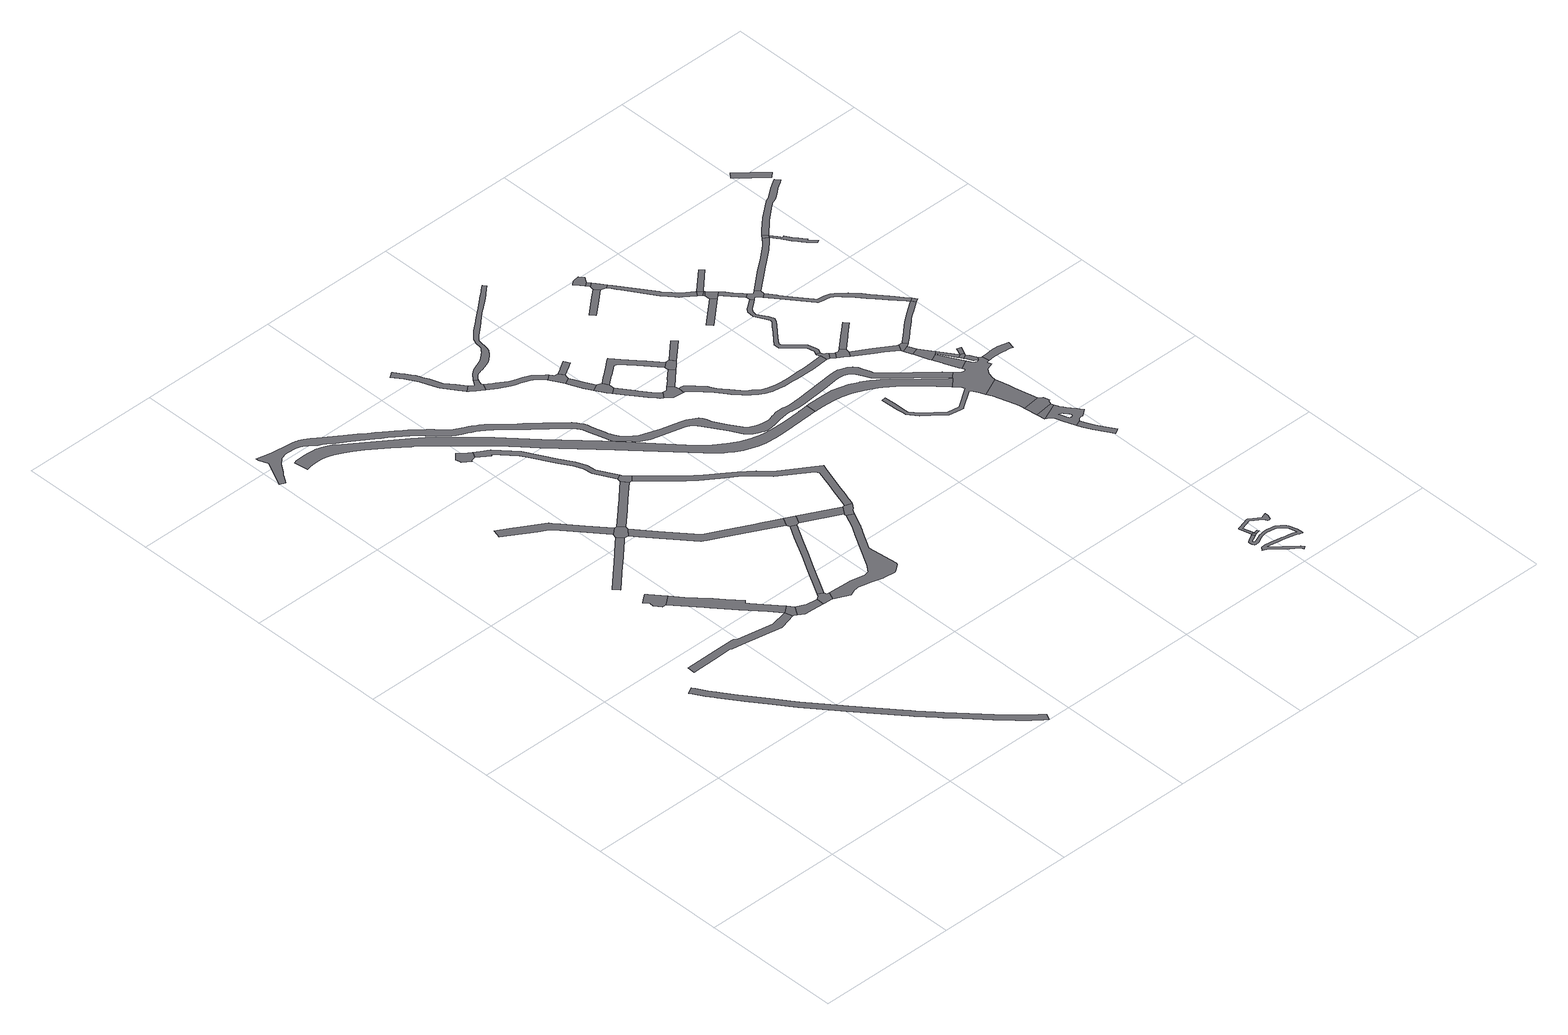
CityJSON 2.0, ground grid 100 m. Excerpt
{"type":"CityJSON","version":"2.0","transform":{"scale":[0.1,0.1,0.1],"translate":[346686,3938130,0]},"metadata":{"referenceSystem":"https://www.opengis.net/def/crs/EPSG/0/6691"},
"CityObjects":{
"road1":{"type":"Road","attributes":{"RoadStructureAttribute.sectionType":"1"},"geometry":[{"type":"MultiSurface","lod":"1","boundaries":[[[0,1,2,3,4,5,6,7,8,9,10,11,12,13,14,15,16,17,18,19,20,21,22,23,24,25,26,27,28,29,30,31,32,33,34,35,36,37,38,39,40,41,42,43,44,45,46,47,48,49,50,51,52,53]]]}]},
"road2":{"type":"Road","attributes":{"RoadStructureAttribute.sectionType":"1"},"geometry":[{"type":"MultiSurface","lod":"1","boundaries":[[[54,55,56,57,58,59,60,61,62,63,64,65,66,67,68,69,70]]]}]},
"road3":{"type":"Road","geometry":[{"type":"MultiSurface","lod":"1","boundaries":[[[71,72,73,74,75,76,77,78,79,80]]]}]},
"road4":{"type":"Road","attributes":{"RoadStructureAttribute.sectionType":"1"},"geometry":[{"type":"MultiSurface","lod":"1","boundaries":[[[81,82,83,84,85,86,87,88,89,76,75,90,91,92,93,70]]]}]},
"road5":{"type":"Road","attributes":{"RoadStructureAttribute.sectionType":"1"},"geometry":[{"type":"MultiSurface","lod":"1","boundaries":[[[94,95,96,97,98,99,100,101,102,103]]]}]},
"road6":{"type":"Road","attributes":{"RoadStructureAttribute.sectionType":"1"},"geometry":[{"type":"MultiSurface","lod":"1","boundaries":[[[104,105,106,107,108,109,110,111,112,113,114,115,116,117,118,119,120,121]]]}]},
"road7":{"type":"Road","geometry":[{"type":"MultiSurface","lod":"1","boundaries":[[[81,70,69,122,123,124]]]}]},
"road8":{"type":"Road","attributes":{"RoadStructureAttribute.sectionType":"1"},"geometry":[{"type":"MultiSurface","lod":"1","boundaries":[[[123,125,126,127,128,129,124]]]}]},
"road9":{"type":"Road","geometry":[{"type":"MultiSurface","lod":"1","boundaries":[[[130,131,132,121,120,94,103,133]]]}]},
"road10":{"type":"Road","geometry":[{"type":"MultiSurface","lod":"1","boundaries":[[[134,135,128,127,136,137,138,139,140,141]]]}]},
"road11":{"type":"Road","geometry":[{"type":"MultiSurface","lod":"1","boundaries":[[[142,143,144,145,146,147,148,149,150]]]}]},
"road12":{"type":"Road","attributes":{"RoadStructureAttribute.sectionType":"1"},"geometry":[{"type":"MultiSurface","lod":"1","boundaries":[[[151,152,153,154,155,156,132,131,157,158,159]]]}]},
"road13":{"type":"Road","attributes":{"RoadStructureAttribute.sectionType":"1"},"geometry":[{"type":"MultiSurface","lod":"1","boundaries":[[[160,161,162,163,164,165,166,167,130,133,168,169,170,171,172,173,174,175,176]]]}]},
"road14":{"type":"Road","attributes":{"RoadStructureAttribute.sectionType":"1"},"geometry":[{"type":"MultiSurface","lod":"1","boundaries":[[[177,178,179,180,181,182,183,145,144,184,185,186,187,188,189,190,191,192,193,194]]]}]},
"road15":{"type":"Road","attributes":{"RoadStructureAttribute.sectionType":"1"},"geometry":[{"type":"MultiSurface","lod":"1","boundaries":[[[195,196,197,198,199,200,201,202,134,141]]]}]},
"road16":{"type":"Road","attributes":{"RoadStructureAttribute.sectionType":"1"},"geometry":[{"type":"MultiSurface","lod":"1","boundaries":[[[138,203,204,205,206,207,208,209,210,211,212,213,214,215,216,217,218,219,220,221,222,223,224,225,226,227,228,229,230,231,232,233,234,235,236,237,139]]]}]},
"road17":{"type":"Road","geometry":[{"type":"MultiSurface","lod":"1","boundaries":[[[238,239,240,194,193,151,159]]]}]},
"road18":{"type":"Road","geometry":[{"type":"MultiSurface","lod":"1","boundaries":[[[241,242,243,244,245,246,247,248,249,250,251,252,253,254,255,256,257,258,259,260,261,262,263,264,265,266,267,268,269,270,271,272,273,274,275,276,277,278,279,280,281,282,283,284,285,286,287,288,289,290,291,292,293,294,295,296,297,298,299,300,301,302,303,304,305,306,307,308,309,310,311,312,313,314,315,316,317]]]}]},
"road19":{"type":"Road","geometry":[{"type":"MultiSurface","lod":"1","boundaries":[[[175,199,198,318,319,176]]]}]},
"road20":{"type":"Road","attributes":{"RoadStructureAttribute.sectionType":"1"},"geometry":[{"type":"MultiSurface","lod":"1","boundaries":[[[320,321,322,323,324,325,326,327,328,329,330,331,332,333,334,335,336,337,338,339,340,341,342,343]]]}]},
"road21":{"type":"Road","attributes":{"RoadStructureAttribute.sectionType":"1"},"geometry":[{"type":"MultiSurface","lod":"1","boundaries":[[[319,318,344,345]]]}]},
"road22":{"type":"Road","geometry":[{"type":"MultiSurface","lod":"1","boundaries":[[[346,347,348,349,327,326,350,351,352,353,354,355,356,357,358,359]]]}]},
"road23":{"type":"Road","attributes":{"RoadStructureAttribute.sectionType":"1"},"geometry":[{"type":"MultiSurface","lod":"1","boundaries":[[[360,361,362,363,364,365,366,367,368,369,370,371,372,373,239,238,374,375,376,377,378,379,380,381,382,383,384,385,386,387,388]]]}]},
"road24":{"type":"Road","geometry":[{"type":"MultiSurface","lod":"1","boundaries":[[[389,345,344,390,224,223,391,392,360,388]]]}]},
"road25":{"type":"Road","attributes":{"RoadStructureAttribute.sectionType":"1"},"geometry":[{"type":"MultiSurface","lod":"1","boundaries":[[[393,394,395,396,397,398,399,400,401,402,403,404,405,406,407,408,409,410,411,412,413,414,415,416,417,418,419,420,421,422,423,424,425,426,427,428,429,430,431,432,433,434,435,436,437,438,439,440,441,442,443,444,445,446,447,448,449,450,451,452,453,454,455,456,457,458,459,460,461,462,463,464,465,466,467,468,469,470,471,472,473,474,475,476,477,478,479,480,481,482,483,484,485,486,487,488,489,490,491,492,493,494,495,496,497,498,499,500,501,502,503,504,505,506,507,508,509,510,511,512,513,514,515,516,517,518,519,520,521,522,523,524,525,526,527,528,529,530,531,532,533,534,535,536,537,538,539,540,541,542,543,544,545,546,547,548,549,550,551,552,553,554,555,556,557,558,559,560,561,562,563,564,565,566,567,568,569,570,571,572,573,574,575,576,577,578,579,580,581,582,583,584,585,586,587,588,589,590,591,592,593,594,595,596,597,598,599,600,601,602,603,604,605,606,607,608]]]}]},
"road26":{"type":"Road","attributes":{"RoadStructureAttribute.sectionType":"1"},"geometry":[{"type":"MultiSurface","lod":"1","boundaries":[[[609,610,611,612,613,614,615,616,617,618,353,352,619,620,621,622,623,624,625,626,627,628,629]]]}]},
"road27":{"type":"Road","geometry":[{"type":"MultiSurface","lod":"1","boundaries":[[[628,630,631,632,633,634,635,636,637,629]]]}]},
"road28":{"type":"Road","attributes":{"RoadStructureAttribute.sectionType":"1"},"geometry":[{"type":"MultiSurface","lod":"1","boundaries":[[[638,639,632,631,640,641,642,643,644]]]}]},
"road29":{"type":"Road","geometry":[{"type":"MultiSurface","lod":"1","boundaries":[[[643,645,646,647,648,649,644]]]}]},
"road30":{"type":"Road","attributes":{"RoadStructureAttribute.sectionType":"1"},"geometry":[{"type":"MultiSurface","lod":"1","boundaries":[[[634,650,651,652,653,654,655,656,657,635]]]}]},
"road31":{"type":"Road","attributes":{"RoadStructureAttribute.sectionType":"1"},"geometry":[{"type":"MultiSurface","lod":"1","boundaries":[[[658,659,660,661,662,663,664,647,646,665,666,667,668,669,670,671]]]}]},
"road32":{"type":"Road","attributes":{"RoadStructureAttribute.sectionType":"1"},"geometry":[{"type":"MultiSurface","lod":"1","boundaries":[[[672,673,674,675,676,677,678,679,680,681,682,683,684,685,686,687,688,689,690,691,692,693,694,695,696,697,698,699,700,701,702,703,704,705,706,707,708,709,710,711,712,713,714,346,359,715,716,717,718,719,720,721,722,723,724,725,726,727,728,729,730,731,732,733,734,735,736,737,738,739,740,741,742,743,744,745,746,747,748]]]}]},
"road33":{"type":"Road","geometry":[{"type":"MultiSurface","lod":"1","boundaries":[[[670,749,750,751,752,753,754,671]]]}]},
"road34":{"type":"Road","attributes":{"RoadStructureAttribute.sectionType":"1"},"geometry":[{"type":"MultiSurface","lod":"1","boundaries":[[[755,756,757,758,759,760,761,762,763,764,765,766,649,648,767,768,769,770,771,772,773]]]}]},
"road35":{"type":"Road","attributes":{"RoadStructureAttribute.sectionType":"1"},"geometry":[{"type":"MultiSurface","lod":"1","boundaries":[[[774,775,776,753,752,777,778,779,780]]]}]},
"road36":{"type":"Road","geometry":[{"type":"MultiSurface","lod":"1","boundaries":[[[755,773,781,780,779,782,783,784]]]}]},
"road37":{"type":"Road","attributes":{"RoadStructureAttribute.sectionType":"1"},"geometry":[{"type":"MultiSurface","lod":"1","boundaries":[[[783,785,786,787,788,784]]]}]},
"road38":{"type":"Road","attributes":{"RoadStructureAttribute.sectionType":"1"},"geometry":[{"type":"MultiSurface","lod":"1","boundaries":[[[789,790,791,792,793,794,795,796,797,798,799,800,801,802,803,804,805,806,807,808,809,810,811,812,813,814,815,816,817,751,750,818,819,820,821,822,823,824,825,826,827,828,829,830,831,832,833,834,835,836,837,838,839,840,841]]]}]},
"road39":{"type":"Road","attributes":{"RoadStructureAttribute.sectionType":"1"},"geometry":[{"type":"MultiSurface","lod":"1","boundaries":[[[842,843,844,845,846,847]]]}]},
"road40":{"type":"Road","geometry":[{"type":"MultiSurface","lod":"1","boundaries":[[[848,849,850,851,852,853]]]}]},
"road41":{"type":"Road","geometry":[{"type":"MultiSurface","lod":"1","boundaries":[[[854,855,856,850,849]]]}]},
"road42":{"type":"Road","attributes":{"RoadStructureAttribute.sectionType":"1"},"geometry":[{"type":"MultiSurface","lod":"1","boundaries":[[[857,858,859,860,861,862,863,864,865,866,867,868,869,870,871,872,873,874,875,876,877,878,879,880,881,882,883,884,885,886,887,888,889,890,891,892,893,894,895,896,897,898,899,900,901,902,903,904,905,906,907,908,909,910,911,912,913,914,915,916,917,918,919,920,921,922,923,924,925,926,927,928,929,930,931,932,933,934,935,936,937,938,939,940,941,942,943,944,945,946,947,948,848,853]]]}]},
"road43":{"type":"Road","attributes":{"RoadStructureAttribute.sectionType":"1"},"geometry":[{"type":"MultiSurface","lod":"1","boundaries":[[[316,949,950,951,952,953,954,955,956,957,958,959,960,961,962,963,964,965,966,967,968,969,970,971,972,973,974,975,976,317]]]}]},
"road44":{"type":"Road","geometry":[{"type":"MultiSurface","lod":"1","boundaries":[[[977,978,979,980,981,982,983,984,985]]]}]},
"road45":{"type":"Road","attributes":{"RoadStructureAttribute.sectionType":"1"},"geometry":[{"type":"MultiSurface","lod":"1","boundaries":[[[986,985,984,987]]]}]},
"road46":{"type":"Road","geometry":[{"type":"MultiSurface","lod":"1","boundaries":[[[842,847,988,989,990,986,987]]]}]},
"road47":{"type":"Road","geometry":[{"type":"MultiSurface","lod":"1","boundaries":[[[991,992,993,994,995,996,997,998,999,1000,1001,1002,1003,1004,1005,1006,1007,1008,1009,1010,1011,852,851]]]}]},
"road48":{"type":"Road","geometry":[{"type":"MultiSurface","lod":"1","boundaries":[[[840,1012,1013,1014,1015,1016,1017,1018,1019,841]]]}]},
"road49":{"type":"Road","attributes":{"RoadStructureAttribute.sectionType":"1"},"geometry":[{"type":"MultiSurface","lod":"1","boundaries":[[[1020,1021,1022,1023]]]}]},
"road50":{"type":"Road","attributes":{"RoadStructureAttribute.sectionType":"1"},"geometry":[{"type":"MultiSurface","lod":"1","boundaries":[[[1024,1025,1026,1027,1028,1029,989,988,1030,1031,1032,1033,1034,1035,1036,1037,1038,1039,1040]]]}]},
"road51":{"type":"Road","attributes":{"RoadStructureAttribute.sectionType":"1"},"geometry":[{"type":"MultiSurface","lod":"1","boundaries":[[[1041,1042,1013,1012]]]}]},
"road52":{"type":"Road","attributes":{"RoadStructureAttribute.sectionType":"1"},"geometry":[{"type":"MultiSurface","lod":"1","boundaries":[[[1043,1044,1045,1046,1047,1048,1049,1050,1051,1052,1053,1054,1055,1056,1057,1058,1059,1060,1018,1017,1061,1062,1063,1064,1065,1066,1067,1068,1069,1070,1071,1072,1073,1074,1075,1076,1077,1078,1079,1080,1081,1082,1083]]]}]},
"road53":{"type":"Road","geometry":[{"type":"MultiSurface","lod":"1","boundaries":[[[1084,1085,1086,1042,1041,1087,1088,1089]]]}]},
"road54":{"type":"Road","geometry":[{"type":"MultiSurface","lod":"1","boundaries":[[[1090,1091,1092,1093,1094,1095,1096,1097,1098,1099,1100,1101,1102,1103,1104,1105,500,499,1106,962,961,1107,1108,1109,1110,1111,1112,1113,1114,1115,1116,1117,1118,1119,1120,1121,1122,1123,1124,1125,1126,1127,1128,1129,1130,1131,1132,1133,1134,1135,1136,1137,1138,1139,1140,1141,1142,1143,1144,1145,1146,1147,1148]]]}]},
"road55":{"type":"Road","geometry":[{"type":"MultiSurface","lod":"1","boundaries":[[[1039,1149,1150,1151,1152,1040]]]}]},
"road56":{"type":"Road","attributes":{"RoadStructureAttribute.sectionType":"1"},"geometry":[{"type":"MultiSurface","lod":"1","boundaries":[[[1153,1154,1151,1150]]]}]},
"road57":{"type":"Road","geometry":[{"type":"MultiSurface","lod":"1","boundaries":[[[1155,1156,1157,1154,1153,1020,1023]]]}]},
"road58":{"type":"Road","attributes":{"RoadStructureAttribute.sectionType":"1"},"geometry":[{"type":"MultiSurface","lod":"1","boundaries":[[[1088,1158,1159,1160,1161,1162,1163,1089]]]}]},
"road59":{"type":"Road","attributes":{"RoadStructureAttribute.sectionType":"1"},"geometry":[{"type":"MultiSurface","lod":"1","boundaries":[[[1164,1165,1166,1167]]]}]},
"road60":{"type":"Road","attributes":{"RoadStructureAttribute.sectionType":"1"},"geometry":[{"type":"MultiSurface","lod":"1","boundaries":[[[1168,1169,1170,1171,1172,1173,1174,1085,1084]]]}]},
"road61":{"type":"Road","attributes":{"RoadStructureAttribute.sectionType":"1"},"geometry":[{"type":"MultiSurface","lod":"1","boundaries":[[[1175,1176,1177,1178,1179,1180,1181,1182,1183,1184]]]}]},
"road62":{"type":"Road","attributes":{"RoadStructureAttribute.sectionType":"1"},"geometry":[{"type":"MultiSurface","lod":"1","boundaries":[[[1155,1185,1186,1187,1188,1189,1190,1191,1192,1156]]]}]},
"road63":{"type":"Road","geometry":[{"type":"MultiSurface","lod":"1","boundaries":[[[1193,1194,1195,1196,1197,1165,1164,1198,1199,1200]]]}]},
"road64":{"type":"Road","attributes":{"RoadStructureAttribute.sectionType":"1"},"geometry":[{"type":"MultiSurface","lod":"1","boundaries":[[[1201,1202,1203,1135,1134,1204,1205,1206,1207,1208,1194,1193]]]}]},
"road65":{"type":"Road","geometry":[{"type":"MultiSurface","lod":"1","boundaries":[[[1209,1210,1211,1184,1183,1212,1213,1214,1215,1216,1217,1218,1219,1220,1221,1222,1223,1224,1225,1167,1166],[1226,1227,1228,1229,1230,1231,1232,1233,1234,1235,1236,1237,1238,1239,1240]]]}]},
"road66":{"type":"Road","attributes":{"RoadStructureAttribute.sectionType":"1"},"geometry":[{"type":"MultiSurface","lod":"1","boundaries":[[[1151,1241,1242,1243,1152]]]}]},
"road67":{"type":"Road","geometry":[{"type":"MultiSurface","lod":"1","boundaries":[[[1082,1244,1245,1246,1247,1248,1249,1250,1187,1186,1251,1083]]]}]},
"road68":{"type":"Road","attributes":{"RoadStructureAttribute.sectionType":"1"},"geometry":[{"type":"MultiSurface","lod":"1","boundaries":[[[1252,1253,1254,1255,1256]]]}]},
"road69":{"type":"Road","geometry":[{"type":"MultiSurface","lod":"1","boundaries":[[[1161,1160,1254,1253,1257,1258]]]}]},
"road70":{"type":"Road","geometry":[{"type":"MultiSurface","lod":"1","boundaries":[[[1259,1252,1256,1260,1261,1262,1263,1264,1265,1266]]]}]},
"road71":{"type":"Road","attributes":{"RoadStructureAttribute.sectionType":"1"},"geometry":[{"type":"MultiSurface","lod":"1","boundaries":[[[1095,1267,1268,1269,1263,1262,1270,1271,1272,1096]]]}]},
"road72":{"type":"Road","attributes":{"RoadStructureAttribute.sectionType":"1"},"geometry":[{"type":"MultiSurface","lod":"1","boundaries":[[[1265,1273,1274,1275,1276,1277,1266]]]}]},
"road73":{"type":"Road","geometry":[{"type":"MultiSurface","lod":"1","boundaries":[[[1278,1279,1280,1276,1275]]]}]},
"road74":{"type":"Road","geometry":[{"type":"MultiSurface","lod":"1","boundaries":[[[1281,1279,1278,1282,1283,1284,1285,1090,1148]]]}]},
"road75":{"type":"Road","geometry":[{"type":"MultiSurface","lod":"1","boundaries":[[[1280,1286,1287,1288,1276]]]}]},
"road76":{"type":"Road","attributes":{"RoadStructureAttribute.sectionType":"1"},"geometry":[{"type":"MultiSurface","lod":"1","boundaries":[[[1289,1290,1291,1292,1293,1294,1295,1296,1297,1298,1299,1300,1301,1302,1303,1304,1305,1306,1307,1308,1246,1245,1309,1310,1311,1312,1313,1314,1315,1316,1317,1318,1319,1320,1321,1322,1323,1324,1325,1326,1327]]]}]},
"road77":{"type":"Road","attributes":{"RoadStructureAttribute.sectionType":"1"},"geometry":[{"type":"MultiSurface","lod":"1","boundaries":[[[1328,1329,1330,1331,1332,1333,1334,1258,1257,1335,1336,1337,1338,1339,1340,1341,1342,1343,1344,1345,1346,1327]]]}]},
"road78":{"type":"Road","attributes":{"RoadStructureAttribute.sectionType":"1"},"geometry":[{"type":"MultiSurface","lod":"1","boundaries":[[[1347,1348,1349,1350,1351,1147,1146,1352,1353,1354,1355,1356,1357,1358,1359]]]}]},
"road79":{"type":"Road","attributes":{"RoadStructureAttribute.sectionType":"1"},"geometry":[{"type":"MultiSurface","lod":"1","boundaries":[[[1360,1361,1362,1363,1364,1365,1366,1367,1368,1369,1370,1371,1372,1373,1374,1375,1248,1247]]]}]},
"road80":{"type":"Road","geometry":[{"type":"MultiSurface","lod":"1","boundaries":[[[1289,1327,1346,1376,1377]]]}]},
"road81":{"type":"Road","geometry":[{"type":"MultiSurface","lod":"1","boundaries":[[[1378,1379,1368,1367]]]}]},
"road82":{"type":"Road","attributes":{"RoadStructureAttribute.sectionType":"1"},"geometry":[{"type":"MultiSurface","lod":"1","boundaries":[[[1367,1380,1381,1382,1383,1384,1385,1386,1387,1388,1389,1390,1391,1392,1393,1394,1395,1378]]]}]},
"road83":{"type":"Road","attributes":{"RoadStructureAttribute.sectionType":"1"},"geometry":[{"type":"MultiSurface","lod":"1","boundaries":[[[1396,1397,1398,1399,1400,1401,1402,1403,1404,1379,1378,1405,1406,1407,1408,1409,1410,1411,1412,1413,1414,1415]]]}]},
"road84":{"type":"Road","attributes":{"RoadStructureAttribute.sectionType":"1"},"geometry":[{"type":"MultiSurface","lod":"1","boundaries":[[[1416,1417,1418,1419,1420,1421,1422,1423,1424,1425,1426,1427]]]}]}
},
"vertices":[
[434,1699,0],[443,1684,0],[484,1613,0],[499,1591,0],[516,1567,0],[525,1554,0],[609,1431,0],[622,1413,0],[725,1273,0],[783,1191,0],[819,1146,0],[983,939,0],[1004,912,0],[1220,654,0],[1251,616,0],[1268,595,0],[1365,484,0],[1385,462,0],[1425,419,0],[1592,236,0],[1687,139,0],[1729,100,0],[1758,70,0],[1793,40,0],[1813,24,0],[1825,15,0],[1841,3,0],[1864,48,0],[1852,58,0],[1826,79,0],[1793,108,0],[1765,137,0],[1723,177,0],[1629,271,0],[1423,498,0],[1403,519,0],[1388,536,0],[1308,629,0],[1292,649,0],[1260,687,0],[1045,944,0],[1024,971,0],[859,1179,0],[824,1222,0],[767,1303,0],[652,1461,0],[647,1469,0],[568,1583,0],[558,1597,0],[542,1620,0],[529,1641,0],[488,1711,0],[475,1732,0],[429,1705,0],
[1253,1820,0],[1004,1868,0],[979,1883,0],[963,1883,0],[863,1884,0],[828,1884,0],[591,1880,0],[591,1826,0],[803,1828,0],[897,1829,0],[909,1827,0],[912,1825,0],[985,1812,0],[1273,1760,0],[1278,1760,0],[1393,1792,0],[1377,1847,0],
[822,2516,0],[850,2483,0],[846,2449,0],[883,2405,0],[908,2404,0],[974,2458,0],[923,2520,0],[897,2552,0],[885,2567,0],[858,2547,0],
[1428,1888,0],[1423,1895,0],[1283,2062,0],[1268,2079,0],[1286,2099,0],[1205,2192,0],[1156,2250,0],[1145,2262,0],[1039,2378,0],[1063,2222,0],[1085,2196,0],[1199,2062,0],[1315,1927,0],
[1133,3077,0],[1089,3036,0],[956,2909,0],[923,2878,0],[774,2736,0],[808,2699,0],[975,2856,0],[990,2870,0],[1144,3016,0],[1166,3038,0],
[1072,3287,0],[976,3403,0],[943,3444,0],[936,3452,0],[935,3453,0],[931,3457,0],[781,3550,0],[723,3586,0],[642,3636,0],[623,3573,0],[826,3446,0],[888,3408,0],[897,3400,0],[902,3396,0],[904,3392,0],[1013,3260,0],[1139,3106,0],[1188,3147,0],
[1401,1794,0],[1419,1782,0],[1463,1846,0],
[1462,1753,0],[1527,1750,0],[1606,1745,0],[1610,1803,0],[1529,1811,0],
[1239,3085,0],[1242,3105,0],[1206,3144,0],[1196,3035,0],
[1646,1838,0],[1633,1816,0],[1613,1744,0],[1678,1740,0],[1679,1740,0],[1706,1797,0],[1691,1798,0],[1681,1818,0],
[1000,4203,0],[1006,4212,0],[1035,4218,0],[1062,4261,0],[1014,4291,0],[979,4324,0],[938,4282,0],[946,4257,0],[945,4240,0],
[1518,3438,0],[1411,3337,0],[1401,3328,0],[1362,3291,0],[1340,3270,0],[1320,3251,0],[1358,3213,0],[1434,3284,0],[1553,3394,0],
[1933,2527,0],[1860,2564,0],[1838,2576,0],[1646,2674,0],[1632,2681,0],[1530,2732,0],[1526,2734,0],[1357,2941,0],[1240,2982,0],[1482,2689,0],[1494,2681,0],[1513,2669,0],[1597,2626,0],[1599,2625,0],[1866,2488,0],[1960,2439,0],[1990,2498,0],
[1486,3624,0],[1481,3689,0],[1450,3762,0],[1392,3859,0],[1281,4065,0],[1157,4203,0],[1104,4235,0],[1122,4157,0],[1130,4170,0],[1246,4039,0],[1273,3990,0],[1357,3838,0],[1365,3825,0],[1415,3744,0],[1441,3679,0],[1447,3612,0],[1523,3468,0],[1557,3485,0],
[1819,2062,0],[1863,2141,0],[1934,2266,0],[2008,2397,0],[1969,2414,0],[1917,2322,0],[1827,2162,0],[1771,2062,0],
[1787,1689,0],[1815,1701,0],[1829,1707,0],[1857,1711,0],[1866,1711,0],[1903,1705,0],[1963,1689,0],[2043,1670,0],[2054,1667,0],[2129,1659,0],[2141,1663,0],[2190,1704,0],[2197,1719,0],[2174,1936,0],[2250,2067,0],[2267,2096,0],[2267,2097,0],[2281,2119,0],[2285,2128,0],[2297,2153,0],[2333,2228,0],[2288,2250,0],[2237,2143,0],[2225,2123,0],[2219,2113,0],[2206,2092,0],[2204,2089,0],[2057,1831,0],[2047,1818,0],[2028,1793,0],[2014,1774,0],[2008,1770,0],[1980,1765,0],[1876,1788,0],[1869,1788,0],
[1573,3397,0],[1606,3430,0],[1567,3468,0],
[2796,3163,0],[2769,3161,0],[2762,3160,0],[2760,3160,0],[2643,3153,0],[2555,3153,0],[2474,3158,0],[2441,3163,0],[2425,3166,0],[2402,3172,0],[2375,3179,0],[2309,3206,0],[2238,3245,0],[2167,3298,0],[2090,3366,0],[1922,3551,0],[1760,3731,0],[1702,3793,0],[1448,4061,0],[1253,4271,0],[1144,4376,0],[993,4526,0],[952,4562,0],[883,4618,0],[712,4741,0],[514,4886,0],[494,4903,0],[468,4918,0],[431,4933,0],[390,4947,0],[376,4949,0],[362,4950,0],[348,4951,0],[329,4953,0],[308,4953,0],[290,4954,0],[250,4952,0],[231,4949,0],[211,4944,0],[224,4842,0],[253,4849,0],[275,4851,0],[302,4854,0],[321,4855,0],[357,4853,0],[392,4845,0],[435,4831,0],[493,4804,0],[540,4776,0],[602,4735,0],[731,4639,0],[832,4557,0],[840,4550,0],[900,4501,0],[938,4467,0],[1088,4318,0],[1196,4215,0],[1208,4203,0],[1309,4093,0],[1389,4007,0],[1702,3676,0],[1759,3615,0],[2072,3279,0],[2127,3228,0],[2163,3196,0],[2199,3170,0],[2215,3158,0],[2264,3129,0],[2352,3098,0],[2416,3084,0],[2429,3083,0],[2486,3078,0],[2555,3077,0],[2796,3091,0],[2797,3091,0],[2836,3093,0],[2835,3166,0],
[2031,2401,0],[2062,2462,0],
[1245,5052,0],[1292,4967,0],[1294,4956,0],[1325,4875,0],[1338,4840,0],[1404,4746,0],[1437,4704,0],[1476,4735,0],[1433,4796,0],[1383,4860,0],[1369,4899,0],[1366,4905,0],[1352,4944,0],[1339,4974,0],[1330,4996,0],[1315,5026,0],[1314,5029,0],[1300,5052,0],[1278,5085,0],[1257,5110,0],[1246,5127,0],[1234,5144,0],[1230,5149,0],[1194,5122,0],
[2288,2270,0],[2329,2325,0],
[1537,4749,0],[1534,4744,0],[1531,4739,0],[1510,4711,0],[1446,4692,0],[1481,4665,0],[1530,4632,0],[1554,4681,0],[1546,4690,0],[1548,4698,0],[1552,4710,0],[1555,4717,0],[1556,4719,0],[1562,4732,0],
[2394,2310,0],[2405,2343,0],[2410,2359,0],[2419,2388,0],[2425,2405,0],[2450,2486,0],[2506,2660,0],[2519,2688,0],[2256,2859,0],[2184,2937,0],[2097,3009,0],[1899,3150,0],[1881,3167,0],[1754,3288,0],[1706,3265,0],[1721,3251,0],[1813,3166,0],[1861,3122,0],[1870,3114,0],[1979,3037,0],[2024,3005,0],[2069,2973,0],[2152,2903,0],[2226,2823,0],[2439,2681,0],[2451,2653,0],[2406,2512,0],[2404,2503,0],[2347,2325,0],
[2344,2326,0],[2288,2262,0],[2352,2262,0],[2366,2271,0],
[40,4844,0],[78,4900,0],[83,4909,0],[97,4925,0],[147,4993,0],[174,5019,0],[175,5022,0],[176,5022,0],[181,5025,0],[188,5029,0],[200,5034,0],[214,5038,0],[230,5040,0],[249,5040,0],[267,5041,0],[293,5038,0],[309,5035,0],[339,5026,0],[354,5019,0],[382,5002,0],[400,4988,0],[430,4964,0],[453,4950,0],[498,4919,0],[520,4903,0],[597,4851,0],[719,4766,0],[752,4745,0],[786,4723,0],[894,4642,0],[918,4622,0],[935,4604,0],[948,4591,0],[964,4573,0],[987,4548,0],[1003,4535,0],[1036,4504,0],[1054,4486,0],[1078,4463,0],[1092,4452,0],[1100,4446,0],[1114,4438,0],[1132,4429,0],[1167,4413,0],[1188,4402,0],[1210,4391,0],[1234,4376,0],[1263,4358,0],[1283,4344,0],[1302,4325,0],[1398,4241,0],[1467,4172,0],[1635,4024,0],[1658,4002,0],[1674,3981,0],[1686,3962,0],[1693,3948,0],[1702,3923,0],[1742,3777,0],[1742,3772,0],[1750,3749,0],[1834,3662,0],[1868,3627,0],[1928,3598,0],[2161,3535,0],[2175,3532,0],[2190,3525,0],[2206,3514,0],[2224,3493,0],[2239,3470,0],[2331,3319,0],[2374,3243,0],[2391,3222,0],[2416,3202,0],[2442,3186,0],[2476,3173,0],[2481,3170,0],[2508,3164,0],[2533,3164,0],[2579,3173,0],[2580,3174,0],[2629,3186,0],[2659,3192,0],[2687,3195,0],[2718,3196,0],[2740,3193,0],[2741,3193,0],[2746,3192,0],[2752,3191,0],[2769,3189,0],[2784,3188,0],[2828,3188,0],[3049,3211,0],[3127,3220,0],[3159,3222,0],[3196,3216,0],[3220,3206,0],[3248,3186,0],[3268,3158,0],[3284,3120,0],[3300,3082,0],[3302,3080,0],[3398,2989,0],[3415,2973,0],[3487,2906,0],[3616,2788,0],[3659,2743,0],[3696,2777,0],[3695,2778,0],[3651,2823,0],[3526,2939,0],[3521,2943,0],[3432,3025,0],[3345,3115,0],[3339,3130,0],[3322,3185,0],[3311,3210,0],[3292,3236,0],[3266,3257,0],[3243,3267,0],[3222,3273,0],[3205,3279,0],[3183,3280,0],[3150,3280,0],[2839,3249,0],[2828,3248,0],[2779,3246,0],[2751,3246,0],[2717,3253,0],[2713,3253,0],[2694,3253,0],[2689,3253,0],[2674,3253,0],[2655,3253,0],[2630,3246,0],[2616,3242,0],[2582,3231,0],[2554,3230,0],[2522,3235,0],[2486,3246,0],[2448,3261,0],[2429,3276,0],[2361,3377,0],[2329,3434,0],[2316,3462,0],[2306,3496,0],[2295,3521,0],[2279,3540,0],[2264,3551,0],[2210,3579,0],[2175,3592,0],[2046,3625,0],[1936,3660,0],[1905,3672,0],[1874,3693,0],[1845,3718,0],[1812,3756,0],[1795,3785,0],[1786,3804,0],[1779,3820,0],[1774,3843,0],[1762,3891,0],[1750,3942,0],[1744,3962,0],[1735,3985,0],[1729,3996,0],[1722,4009,0],[1711,4023,0],[1703,4034,0],[1691,4047,0],[1619,4114,0],[1564,4165,0],[1473,4244,0],[1446,4267,0],[1297,4399,0],[1283,4411,0],[1271,4420,0],[1260,4426,0],[1229,4446,0],[1214,4455,0],[1191,4466,0],[1173,4475,0],[1143,4489,0],[1127,4498,0],[1099,4520,0],[1081,4537,0],[1062,4558,0],[1042,4580,0],[1030,4592,0],[1009,4611,0],[993,4625,0],[979,4638,0],[947,4666,0],[924,4686,0],[901,4704,0],[860,4737,0],[832,4758,0],[799,4780,0],[763,4808,0],[727,4835,0],[676,4873,0],[606,4923,0],[474,5018,0],[442,5042,0],[405,5064,0],[376,5077,0],[357,5083,0],[355,5083,0],[339,5087,0],[317,5092,0],[176,5110,0],[70,5133,0],[67,5111,0],[93,5048,0],[49,4958,0],[2,4863,0],
[1890,4481,0],[1832,4533,0],[1825,4540,0],[1813,4545,0],[1773,4560,0],[1734,4573,0],[1733,4574,0],[1688,4590,0],[1618,4637,0],[1605,4645,0],[1593,4588,0],[1667,4551,0],[1691,4543,0],[1710,4536,0],[1728,4530,0],[1753,4521,0],[1787,4509,0],[1818,4490,0],[1843,4467,0],[1869,4439,0],[1902,4467,0],
[1907,4367,0],[1922,4339,0],[1967,4362,0],[1971,4380,0],[1975,4397,0],[1952,4435,0],[1924,4439,0],[1919,4447,0],
[2014,4265,0],[1979,4335,0],[1931,4320,0],[1959,4254,0],[1968,4230,0],[2000,4172,0],[2046,4198,0],
[2040,4101,0],[2061,4073,0],[2103,4103,0],[2106,4145,0],[2085,4184,0],
[2005,4416,0],[2016,4422,0],[2022,4426,0],[2077,4458,0],[2056,4497,0],[1993,4460,0],[1992,4459,0],[1990,4458,0],
[2268,3882,0],[2240,3918,0],[2223,3940,0],[2189,3983,0],[2180,3996,0],[2169,4011,0],[2164,4019,0],[2106,4011,0],[2144,3961,0],[2193,3894,0],[2228,3852,0],[2241,3837,0],[2258,3824,0],[2291,3866,0],
[2181,5344,0],[2164,5330,0],[2147,5316,0],[2136,5308,0],[2132,5304,0],[2125,5298,0],[2051,5237,0],[2010,5204,0],[2003,5198,0],[1976,5176,0],[1963,5165,0],[1938,5145,0],[1917,5128,0],[1884,5101,0],[1866,5088,0],[1845,5065,0],[1830,5050,0],[1807,5025,0],[1801,5012,0],[1793,4992,0],[1791,4978,0],[1788,4960,0],[1785,4948,0],[1783,4938,0],[1777,4931,0],[1772,4923,0],[1755,4904,0],[1740,4891,0],[1717,4870,0],[1703,4861,0],[1698,4858,0],[1684,4851,0],[1669,4845,0],[1651,4838,0],[1637,4833,0],[1622,4828,0],[1609,4821,0],[1589,4806,0],[1576,4795,0],[1573,4793,0],[1564,4783,0],[1552,4768,0],[1542,4755,0],[1574,4748,0],[1589,4764,0],[1596,4769,0],[1601,4772,0],[1615,4776,0],[1630,4782,0],[1645,4786,0],[1673,4793,0],[1694,4800,0],[1722,4813,0],[1728,4817,0],[1738,4823,0],[1768,4849,0],[1784,4865,0],[1792,4878,0],[1799,4888,0],[1807,4909,0],[1813,4937,0],[1818,4966,0],[1822,4993,0],[1828,5003,0],[1853,5029,0],[1877,5051,0],[1919,5087,0],[1947,5112,0],[1991,5154,0],[2032,5185,0],[2040,5191,0],[2058,5204,0],[2106,5240,0],[2152,5281,0],[2159,5287,0],[2218,5338,0],[2198,5360,0],
[2307,3786,0],[2381,3777,0],[2388,3828,0],[2378,3855,0],[2345,3888,0],[2319,3863,0],
[2500,4060,0],[2423,4150,0],[2408,4166,0],[2382,4196,0],[2350,4234,0],[2344,4240,0],[2270,4331,0],[2247,4313,0],[2224,4293,0],[2151,4238,0],[2149,4237,0],[2127,4219,0],[2158,4186,0],[2170,4196,0],[2178,4201,0],[2249,4254,0],[2275,4251,0],[2354,4158,0],[2462,4030,0],
[2396,3936,0],[2394,3933,0],[2364,3905,0],[2386,3863,0],[2427,3901,0],[2496,3966,0],[2463,4000,0],
[2463,4007,0],[2521,3990,0],[2556,4023,0],[2531,4061,0],
[2652,4113,0],[2694,4152,0],[2663,4185,0],[2622,4148,0],
[3134,3439,0],[3073,3437,0],[3016,3437,0],[3008,3437,0],[2931,3436,0],[2881,3436,0],[2834,3441,0],[2779,3452,0],[2749,3467,0],[2726,3480,0],[2699,3503,0],[2666,3526,0],[2665,3528,0],[2602,3605,0],[2601,3607,0],[2594,3615,0],[2552,3667,0],[2537,3696,0],[2526,3718,0],[2520,3726,0],[2501,3744,0],[2490,3755,0],[2486,3759,0],[2482,3763,0],[2473,3773,0],[2458,3790,0],[2427,3823,0],[2406,3825,0],[2396,3826,0],[2401,3774,0],[2419,3754,0],[2475,3698,0],[2481,3691,0],[2489,3683,0],[2491,3681,0],[2517,3646,0],[2552,3601,0],[2578,3566,0],[2623,3513,0],[2634,3501,0],[2661,3474,0],[2684,3460,0],[2686,3459,0],[2699,3448,0],[2732,3427,0],[2781,3409,0],[2826,3400,0],[2863,3395,0],[2938,3392,0],[2970,3391,0],[3107,3388,0],[3226,3399,0],[3222,3448,0],
[2662,4865,0],[2603,4816,0],[2474,4706,0],[2503,4672,0],[2589,4744,0],[2688,4828,0],
[3954,387,0],[3972,392,0],[3967,409,0],[3966,413,0],[3946,407,0],[3943,406,0],
[3974,393,0],[3999,399,0],[3994,416,0],
[3936,402,0],[3922,393,0],[3897,382,0],[3879,368,0],[3878,353,0],[3880,337,0],[3889,325,0],[3897,319,0],[3927,325,0],[3932,327,0],[3947,334,0],[3963,342,0],[3983,350,0],[4004,355,0],[4019,356,0],[4036,356,0],[4040,355,0],[4087,347,0],[4090,347,0],[4094,346,0],[4102,340,0],[4116,329,0],[4127,319,0],[4137,309,0],[4143,299,0],[4149,284,0],[4154,267,0],[4158,249,0],[4161,233,0],[4136,241,0],[4109,248,0],[4080,254,0],[4054,260,0],[4025,267,0],[3982,275,0],[3934,281,0],[3905,278,0],[3887,255,0],[3913,243,0],[3958,204,0],[3990,176,0],[4017,149,0],[4040,131,0],[4069,108,0],[4081,89,0],[4098,101,0],[4085,122,0],[4053,147,0],[4031,164,0],[4004,191,0],[3972,220,0],[3926,260,0],[3978,253,0],[4020,246,0],[4049,239,0],[4076,233,0],[4104,227,0],[4130,220,0],[4154,212,0],[4160,209,0],[4164,207,0],[4179,202,0],[4183,206,0],[4183,226,0],[4179,253,0],[4175,272,0],[4169,291,0],[4163,308,0],[4155,322,0],[4142,335,0],[4130,346,0],[4115,357,0],[4103,365,0],[4096,368,0],[4093,368,0],[4046,377,0],[4042,377,0],[4038,377,0],[4019,378,0],[4001,376,0],[3977,371,0],[3954,362,0],[3937,353,0],[3924,348,0],[3919,346,0],[3909,344,0],[3903,347,0],[3900,351,0],[3902,357,0],[3906,362,0],[3932,373,0],[3948,383,0],
[2902,3094,0],[2984,3090,0],[3047,3080,0],[3114,3062,0],[3190,3029,0],[3235,3003,0],[3264,2985,0],[3289,2969,0],[3351,2921,0],[3441,2843,0],[3533,2751,0],[3552,2731,0],[3597,2682,0],[3655,2736,0],[3641,2750,0],[3391,2980,0],[3365,3004,0],[3332,3031,0],[3313,3046,0],[3311,3047,0],[3279,3070,0],[3222,3105,0],[3219,3106,0],[3157,3134,0],[3103,3152,0],[3044,3164,0],[2977,3169,0],[2857,3167,0],
[2702,4980,0],[2676,5011,0],[2642,5005,0],[2627,5003,0],[2601,4983,0],[2609,4972,0],[2629,4944,0],[2647,4920,0],[2676,4941,0],
[2694,4916,0],[2666,4895,0],
[2728,4820,0],[2752,4837,0],[2711,4893,0],
[3946,487,0],[4022,510,0],[4023,510,0],[4096,460,0],[4100,448,0],[4107,438,0],[4116,431,0],[4127,436,0],[4130,443,0],[4134,450,0],[4138,462,0],[4140,467,0],[4142,496,0],[4110,483,0],[4102,480,0],[4033,528,0],[4030,530,0],[4021,532,0],[3940,507,0],[3925,503,0],[3921,500,0],
[3246,3392,0],[3277,3432,0],[3265,3442,0],[3264,3443,0],[3249,3452,0],[3241,3471,0],[3217,3483,0],[3212,3473,0],
[3111,4308,0],[2924,4145,0],[2955,4110,0],[3142,4272,0],
[3049,4447,0],[3026,4464,0],[2987,4510,0],[2942,4562,0],[2936,4571,0],[2772,4810,0],[2749,4792,0],[2764,4764,0],[2769,4756,0],[2900,4554,0],[2912,4536,0],[2944,4497,0],[2972,4464,0],[2987,4447,0],[3000,4435,0],[3075,4379,0],[3100,4412,0],
[3279,3369,0],[3307,3409,0],
[3234,4096,0],[3210,4078,0],[3193,4056,0],[3191,4052,0],[3185,4001,0],[3228,3926,0],[3232,3913,0],[3236,3899,0],[3231,3884,0],[3205,3853,0],[3171,3812,0],[3164,3805,0],[3123,3756,0],[3093,3720,0],[3091,3680,0],[3178,3598,0],[3216,3562,0],[3227,3502,0],[3255,3498,0],[3254,3503,0],[3250,3525,0],[3240,3578,0],[3212,3604,0],[3197,3618,0],[3118,3692,0],[3119,3710,0],[3157,3755,0],[3192,3797,0],[3226,3837,0],[3231,3843,0],[3254,3870,0],[3266,3898,0],[3254,3940,0],[3232,3974,0],[3212,4007,0],[3218,4039,0],[3231,4057,0],[3233,4059,0],[3262,4081,0],[3299,4111,0],[3281,4133,0],
[3378,3386,0],[3351,3417,0],[3332,3402,0],[3338,3328,0],[3349,3321,0],[3373,3356,0],
[3889,2752,0],[3893,2749,0],[3882,2747,0],[3876,2747,0],[3851,2761,0],[3830,2800,0],[3762,2762,0],[3767,2753,0],[3768,2744,0],[3763,2739,0],[3749,2737,0],[3740,2740,0],[3726,2748,0],[3713,2758,0],[3704,2767,0],[3697,2776,0],[3661,2741,0],[3600,2679,0],[3636,2634,0],[3647,2616,0],[3632,2606,0],[3497,2515,0],[3416,2527,0],[3288,2638,0],[3239,2699,0],[3236,2754,0],[3235,2797,0],[3231,2890,0],[3202,2883,0],[3207,2755,0],[3210,2715,0],[3212,2687,0],[3266,2621,0],[3316,2577,0],[3317,2576,0],[3401,2501,0],[3426,2497,0],[3486,2488,0],[3506,2486,0],[3506,2487,0],[3648,2582,0],[3653,2575,0],[3662,2559,0],[3677,2531,0],[3696,2490,0],[3832,2550,0],[3835,2581,0],[3842,2600,0],[3847,2613,0],[3850,2620,0],[3857,2632,0],[3869,2652,0],[3921,2670,0],[3913,2701,0],[3914,2701,0],[3930,2704,0],[3933,2704,0],[3927,2757,0],[3904,2771,0],
[3094,4365,0],[3102,4357,0],[3128,4383,0],[3101,4412,0],
[3111,4349,0],[3136,4376,0],
[3168,4294,0],[3193,4318,0],[3164,4349,0],
[3475,3238,0],[3528,3204,0],[3611,3149,0],[3637,3192,0],[3630,3196,0],[3500,3277,0],
[3919,2149,0],[3787,2132,0],[3795,2071,0],[3925,2127,0],
[3469,3465,0],[3482,3477,0],[3565,3550,0],[3538,3582,0],[3462,3515,0],[3447,3502,0],[3441,3497,0],
[3904,1859,0],[3936,1797,0],[4011,1672,0],[4039,1689,0],[4049,1696,0],[4011,1759,0],[3975,1819,0],[3946,1876,0],[3935,1908,0],[3893,1893,0],
[3193,4268,0],[3280,4162,0],[3308,4184,0],[3292,4205,0],[3252,4251,0],[3236,4271,0],[3223,4287,0],[3207,4303,0],
[3900,2243,0],[3775,2227,0],[3781,2183,0],[3784,2160,0],[3784,2155,0],[3931,2177,0],[3940,2179,0],[3928,2223,0],
[3865,2411,0],[3857,2448,0],[3840,2516,0],[3714,2447,0],[3745,2356,0],[3748,2343,0],[3768,2270,0],[3771,2255,0],
[3824,2052,0],[3843,2030,0],[3861,1975,0],[3940,1920,0],[3946,1924,0],[3955,1930,0],[3970,1932,0],[3982,1932,0],[4030,1969,0],[4014,1990,0],[4007,1999,0],[4001,2007,0],[3979,2035,0],[3972,2045,0],[3952,2074,0],[3939,2097,0],[3935,2105,0],[3936,1975,0],[3927,1971,0],[3927,1972,0],[3916,1974,0],[3907,1979,0],[3903,1990,0],[3891,2027,0],[3886,2044,0],[3905,2038,0],[3911,2031,0],[3918,2020,0],[3923,2014,0],[3933,2001,0],[3941,1991,0],[3938,1980,0],
[3132,4387,0],[3278,4522,0],[3251,4551,0],
[3323,4130,0],[3354,4090,0],[3383,4113,0],[3385,4143,0],[3359,4174,0],[3359,4173,0],[3339,4156,0],[3282,4160,0],
[3691,3090,0],[3667,3147,0],[3618,3130,0],[3637,3077,0],[3639,3071,0],
[3690,3165,0],[3667,3193,0],
[3754,2998,0],[3657,3024,0],[3678,2965,0],[3684,2951,0],[3736,2973,0],[3743,2981,0],[3744,2982,0],[3759,2992,0],
[3814,2827,0],[3799,2855,0],[3784,2883,0],[3712,2882,0],[3714,2876,0],[3754,2780,0],
[3776,2924,0],[3814,2862,0],[3820,2853,0],[3844,2868,0],[3823,2898,0],
[3836,2827,0],[3865,2845,0],[3870,2856,0],
[3882,2823,0],[3848,2808,0],[3858,2783,0],[3862,2772,0],[3869,2767,0],
[3872,2862,0],[3895,2912,0],[3868,2922,0],
[4005,3459,0],[3973,3496,0],[3938,3539,0],[3916,3566,0],[3920,3568,0],[3869,3628,0],[3843,3660,0],[3812,3699,0],[3757,3762,0],[3753,3759,0],[3736,3778,0],[3697,3815,0],[3671,3831,0],[3632,3841,0],[3579,3848,0],[3565,3866,0],[3486,3972,0],[3433,4041,0],[3429,4046,0],[3432,4049,0],[3421,4007,0],[3539,3854,0],[3560,3828,0],[3565,3821,0],[3609,3813,0],[3622,3811,0],[3657,3803,0],[3668,3795,0],[3679,3788,0],[3706,3761,0],[3712,3755,0],[3760,3699,0],[3803,3647,0],[3807,3642,0],[3839,3603,0],[3841,3600,0],[3891,3544,0],[3964,3460,0],[3980,3443,0],
[3956,3426,0],[3887,3378,0],[3846,3348,0],[3831,3336,0],[3790,3301,0],[3746,3262,0],[3669,3194,0],[3700,3173,0],[3728,3194,0],[3769,3231,0],[3804,3264,0],[3815,3273,0],[3854,3309,0],[3868,3320,0],[3907,3350,0],[3927,3362,0],[3943,3374,0],[3970,3392,0],[3997,3411,0],
[4138,2747,0],[4111,2753,0],[4061,2763,0],[4015,2765,0],[3970,2761,0],[3976,2708,0],[4025,2707,0],[4059,2705,0],[4067,2704,0],[4086,2702,0],[4094,2700,0],[4113,2695,0],[4124,2693,0],
[3541,4272,0],[3543,4274,0],[3598,4317,0],[3656,4361,0],[3691,4390,0],[3745,4443,0],[3765,4463,0],[3774,4472,0],[3739,4498,0],[3733,4491,0],[3714,4469,0],[3690,4443,0],[3672,4426,0],[3582,4354,0],[3512,4301,0],[3385,4195,0],
[4018,3423,0],[4024,3427,0],
[3786,4487,0],[3757,4520,0],
[3803,4435,0],[3810,4425,0],[3853,4355,0],[3877,4323,0],[3889,4307,0],[3907,4283,0],[3956,4233,0],[3972,4243,0],[3926,4292,0],[3935,4300,0],[3930,4306,0],[3899,4347,0],[3875,4378,0],[3848,4422,0],[3838,4414,0],[3817,4448,0],
[4178,4850,0],[4171,4844,0],[4106,4802,0],[4040,4751,0],[4037,4748,0],[4018,4742,0],[3994,4729,0],[3875,4635,0],[3789,4553,0],[3883,4587,0],[3930,4626,0],[3994,4678,0],[4020,4696,0],[4037,4703,0],[4047,4707,0],[4059,4711,0],[4111,4750,0],[4135,4771,0],[4185,4804,0],[4202,4816,0],
[3995,5042,0],[4088,4952,0],[4156,4893,0],[4173,4877,0],[4180,4870,0],[4214,4902,0],[4211,4905,0],[4188,4928,0],[4156,4960,0],[4119,4995,0],[4055,5054,0],[4028,5079,0]
]}
